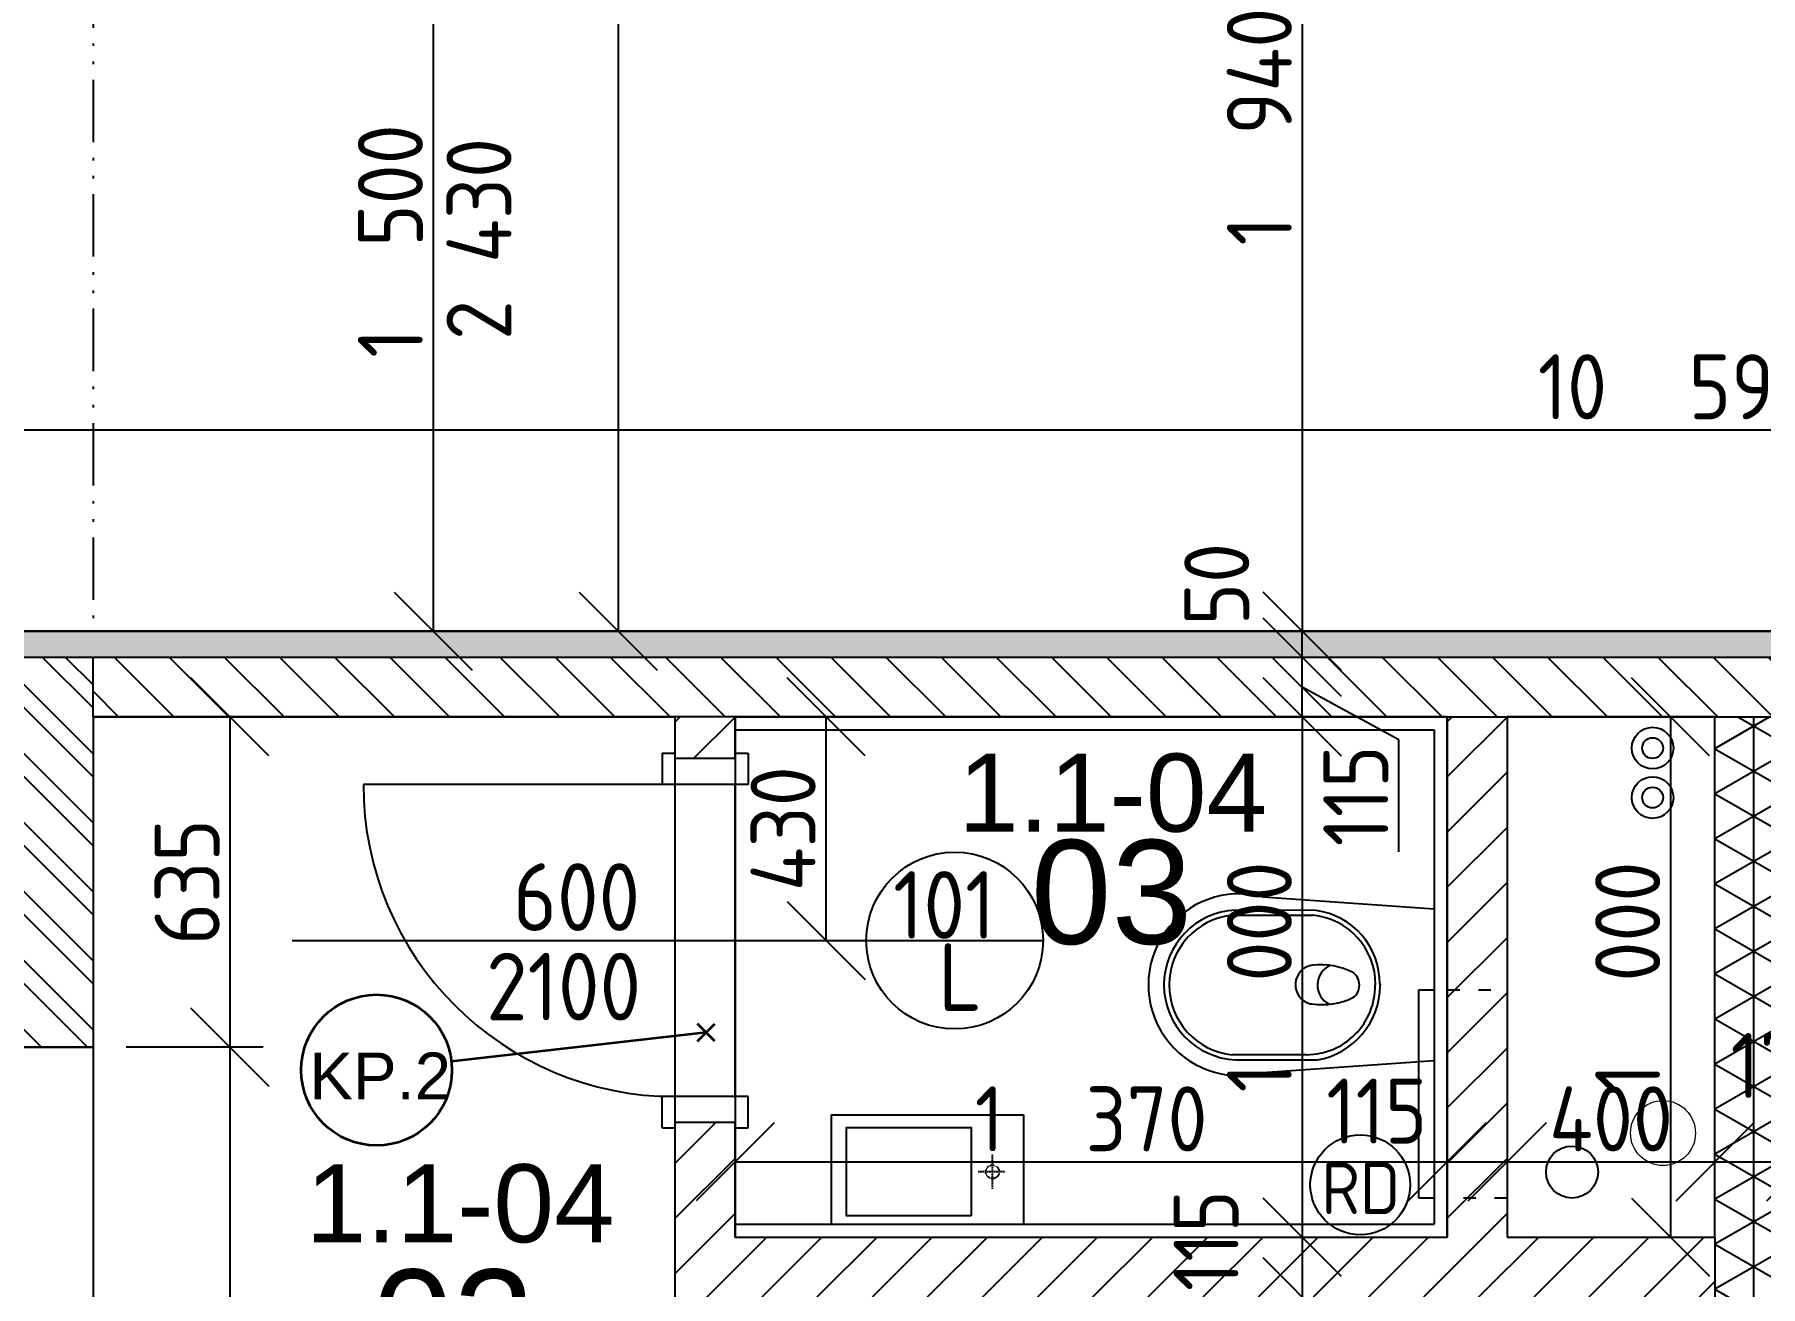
# Model space of a CAD drawing. Extents: x 4511820 to 5180432, y -1526536 to -944957.
# Drawn here: x 5020868 to 5024188, y -1338155 to -1335748 of the extents above; entities that cross this region are included whole.
import ezdxf

# ---------------------------------------------------------------- set-up
doc = ezdxf.new("R2010")
doc.units = 0
doc.header["$MEASUREMENT"] = 0
for name, pattern in [('ACAD_ISO03W100', [30, 12, -18]), ('ACAD_ISO12W100', [22, 12, -3, 0.5, -3, 0.5, -3]), ('DASHED', [0.75, 0.5, -0.25])]:
    doc.linetypes.add(name, pattern=pattern)
doc.layers.get('0').update_dxf_attribs({"linetype": 'CONTINUOUS'})
doc.layers.get('Defpoints').update_dxf_attribs({"color": 61, "linetype": 'CONTINUOUS'})
for name, color, linetype in [('DVERE', 45, 'CONTINUOUS'), ('KÓTY', 4, 'CONTINUOUS'), ('MÚRY', 1, 'CONTINUOUS'), ('Plochy', 41, 'CONTINUOUS'), ('POPIS', 7, 'CONTINUOUS'), ('TENKÁ', 7, 'CONTINUOUS'), ('tzb', 153, 'CONTINUOUS'), ('Z-Kúrenie', 101, 'CONTINUOUS'), ('ZARIADOVACIE', 144, 'CONTINUOUS'), ('zz-vetr', 52, 'CONTINUOUS'), ('ŠRAFY', 82, 'CONTINUOUS')]:
    doc.layers.add(name, color=color, linetype=linetype)
doc.layers.add('preklady', color=74, linetype='CONTINUOUS', lineweight=35)
doc.layers.add('zz-kanal-splaskova', color=37, linetype='CONTINUOUS', lineweight=18)
doc.styles.add('ARIAL', font='arial.ttf')
doc.styles.add('STYLE1', font='isocp.shx')
doc.dimstyles.new('STANDARD-50', dxfattribs={"dimtxt": 125, "dimasz": 150, "dimexe": 10, "dimexo": 200, "dimgap": 20, "dimtad": 1, "dimdsep": 46, "dimlunit": 6, "dimtxsty": 'STYLE1', "dimblk1": 'OBLIQUE', "dimblk2": 'OBLIQUE', "dimsah": 1, "dimcen": 2.5, "dimse1": 1, "dimse2": 1, "dimadec": 0, "dimazin": 0, "dimtfac": 1, "dimtmove": 1, "dimatfit": 3, "dimldrblk": 'OBLIQUE', "dimfxl": 1, "dimtolj": 1, "dimtzin": 0, "dimarcsym": 0})
pattern_1 = [(45, (515270.5, 128041), (-53.0330086, 53.0330086), [])]

# ---------------------------------------------------------------- blocks, each defined once
blk = doc.blocks.new('_OBLIQUE')
at = {"color": 0, "linetype": 'ByBlock'}
blk.add_line((-0.5, -0.5), (0.5, 0.5), dxfattribs=at)
blk = doc.blocks.new('*D23037')
at = {"layer": 'Defpoints', "color": 0}
for p in [(5020981, -1335395.2), (5020981, -1336895.2), (5021635.5, -1336895.2)]:
    blk.add_point(p, dxfattribs=at)
at = {"layer": 'KÓTY', "color": 0, "lineweight": -2}
blk.add_line((5021635.5, -1335395.2), (5021635.5, -1336895.2), dxfattribs=at)
at = {"layer": 'KÓTY', "color": 0, "linetype": 'ByBlock', "lineweight": -2, "xscale": 150, "yscale": 150, "zscale": 150}
for p, rotation in [((5021635.5, -1335395.2), 90), ((5021635.5, -1336895.2), 270)]:
    blk.add_blockref('_OBLIQUE', p, dxfattribs=dict(at, rotation=rotation))
at = {"layer": 'KÓTY', "color": 0, "insert": (5021553, -1336145.2), "char_height": 125, "attachment_point": 5, "rotation": 90, "style": 'STYLE1'}
blk.add_mtext('\\A1;1ﾠ500', dxfattribs=at)
blk = doc.blocks.new('*D23040')
at = {"layer": 'Defpoints', "color": 0}
for p in [(5020981, -1331895.2), (5020981, -1336895.2), (5021991, -1336895.2)]:
    blk.add_point(p, dxfattribs=at)
at = {"layer": 'KÓTY', "color": 0, "lineweight": -2}
blk.add_line((5021991, -1331895.2), (5021991, -1336895.2), dxfattribs=at)
at = {"layer": 'KÓTY', "color": 0, "linetype": 'ByBlock', "lineweight": -2, "xscale": 150, "yscale": 150, "zscale": 150}
for p, rotation in [((5021991, -1331895.2), 90), ((5021991, -1336895.2), 270)]:
    blk.add_blockref('_OBLIQUE', p, dxfattribs=dict(at, rotation=rotation))
at = {"layer": 'KÓTY', "color": 0, "insert": (5021908.5, -1334395.2), "char_height": 125, "attachment_point": 5, "rotation": 90, "style": 'STYLE1'}
blk.add_mtext('\\A1;5ﾠ000', dxfattribs=at)
blk = doc.blocks.new('*D23058')
at = {"layer": 'Defpoints', "color": 0}
for p in [(5020981, -1337060.2), (5020981, -1337695.2), (5021244.5, -1337695.2)]:
    blk.add_point(p, dxfattribs=at)
at = {"layer": 'KÓTY', "color": 0, "lineweight": -2}
blk.add_line((5021244.5, -1337060.2), (5021244.5, -1337695.2), dxfattribs=at)
at = {"layer": 'KÓTY', "color": 0, "linetype": 'ByBlock', "lineweight": -2, "xscale": 150, "yscale": 150, "zscale": 150}
for p, rotation in [((5021244.5, -1337060.2), 90), ((5021244.5, -1337695.2), 270)]:
    blk.add_blockref('_OBLIQUE', p, dxfattribs=dict(at, rotation=rotation))
at = {"layer": 'KÓTY', "color": 0, "insert": (5021162, -1337377.7), "char_height": 125, "attachment_point": 5, "rotation": 90, "style": 'STYLE1'}
blk.add_mtext('\\A1;635', dxfattribs=at)
blk = doc.blocks.new('*D23059')
at = {"layer": 'Defpoints', "color": 0}
for p in [(5020981, -1337695.2), (5020981, -1339315.2), (5021244.5, -1339315.2)]:
    blk.add_point(p, dxfattribs=at)
at = {"layer": 'KÓTY', "color": 0, "lineweight": -2}
blk.add_line((5021244.5, -1337695.2), (5021244.5, -1339315.2), dxfattribs=at)
at = {"layer": 'KÓTY', "color": 0, "linetype": 'ByBlock', "lineweight": -2, "xscale": 150, "yscale": 150, "zscale": 150}
for p, rotation in [((5021244.5, -1337695.2), 90), ((5021244.5, -1339315.2), 270)]:
    blk.add_blockref('_OBLIQUE', p, dxfattribs=dict(at, rotation=rotation))
at = {"layer": 'KÓTY', "color": 0, "insert": (5021162, -1338505.2), "char_height": 125, "attachment_point": 5, "rotation": 90, "style": 'STYLE1'}
blk.add_mtext('\\A1;1ﾠ620', dxfattribs=at)
blk = doc.blocks.new('*D23065')
at = {"layer": 'Defpoints', "color": 0}
for p in [(5023586, -1337915.5), (5022216, -1338060.2), (5023586, -1338060.2)]:
    blk.add_point(p, dxfattribs=at)
at = {"layer": 'KÓTY', "color": 0, "lineweight": -2}
blk.add_line((5022216, -1337915.5), (5023586, -1337915.5), dxfattribs=at)
at = {"layer": 'KÓTY', "color": 0, "linetype": 'ByBlock', "lineweight": -2, "xscale": 150, "yscale": 150, "zscale": 150, "rotation": 180}
blk.add_blockref('_OBLIQUE', (5022216, -1337915.5), dxfattribs=at)
at = {"layer": 'KÓTY', "color": 0, "linetype": 'ByBlock', "lineweight": -2, "xscale": 150, "yscale": 150, "zscale": 150}
blk.add_blockref('_OBLIQUE', (5023586, -1337915.5), dxfattribs=at)
at = {"layer": 'KÓTY', "color": 0, "insert": (5022901, -1337833), "char_height": 125, "attachment_point": 5, "style": 'STYLE1'}
blk.add_mtext('\\A1;1ﾠ370', dxfattribs=at)
blk = doc.blocks.new('*D23066')
at = {"layer": 'Defpoints', "color": 0}
for p in [(5023701, -1337915.5), (5023586, -1338060.2), (5023701, -1338060.2)]:
    blk.add_point(p, dxfattribs=at)
at = {"layer": 'KÓTY', "color": 0, "lineweight": -2}
blk.add_line((5023586, -1337915.5), (5023701, -1337915.5), dxfattribs=at)
at = {"layer": 'KÓTY', "color": 0, "linetype": 'ByBlock', "lineweight": -2, "xscale": 150, "yscale": 150, "zscale": 150, "rotation": 180}
blk.add_blockref('_OBLIQUE', (5023586, -1337915.5), dxfattribs=at)
at = {"layer": 'KÓTY', "color": 0, "linetype": 'ByBlock', "lineweight": -2, "xscale": 150, "yscale": 150, "zscale": 150}
blk.add_blockref('_OBLIQUE', (5023701, -1337915.5), dxfattribs=at)
at = {"layer": 'KÓTY', "color": 0, "insert": (5023450.5, -1337818), "char_height": 125, "attachment_point": 5, "style": 'STYLE1'}
blk.add_mtext('\\A1;115', dxfattribs=at)
blk = doc.blocks.new('*D23067')
at = {"layer": 'Defpoints', "color": 0}
for p in [(5024101, -1337915.5), (5023701, -1338060.2), (5024101, -1338060.2)]:
    blk.add_point(p, dxfattribs=at)
at = {"layer": 'KÓTY', "color": 0, "lineweight": -2}
blk.add_line((5023701, -1337915.5), (5024101, -1337915.5), dxfattribs=at)
at = {"layer": 'KÓTY', "color": 0, "linetype": 'ByBlock', "lineweight": -2, "xscale": 150, "yscale": 150, "zscale": 150, "rotation": 180}
blk.add_blockref('_OBLIQUE', (5023701, -1337915.5), dxfattribs=at)
at = {"layer": 'KÓTY', "color": 0, "linetype": 'ByBlock', "lineweight": -2, "xscale": 150, "yscale": 150, "zscale": 150}
blk.add_blockref('_OBLIQUE', (5024101, -1337915.5), dxfattribs=at)
at = {"layer": 'KÓTY', "color": 0, "insert": (5023901, -1337833), "char_height": 125, "attachment_point": 5, "style": 'STYLE1'}
blk.add_mtext('\\A1;400', dxfattribs=at)
blk = doc.blocks.new('*D23068')
at = {"layer": 'Defpoints', "color": 0}
for p in [(5024276, -1337915.5), (5024101, -1338060.2), (5024276, -1338060.2)]:
    blk.add_point(p, dxfattribs=at)
at = {"layer": 'KÓTY', "color": 0, "lineweight": -2}
blk.add_line((5024101, -1337915.5), (5024276, -1337915.5), dxfattribs=at)
at = {"layer": 'KÓTY', "color": 0, "linetype": 'ByBlock', "lineweight": -2, "xscale": 150, "yscale": 150, "zscale": 150, "rotation": 180}
blk.add_blockref('_OBLIQUE', (5024101, -1337915.5), dxfattribs=at)
at = {"layer": 'KÓTY', "color": 0, "linetype": 'ByBlock', "lineweight": -2, "xscale": 150, "yscale": 150, "zscale": 150}
blk.add_blockref('_OBLIQUE', (5024276, -1337915.5), dxfattribs=at)
at = {"layer": 'KÓTY', "color": 0, "insert": (5024239.3, -1337730.5), "char_height": 125, "attachment_point": 5, "style": 'STYLE1'}
blk.add_mtext('\\A1;175', dxfattribs=at)
blk = doc.blocks.new('*D23073')
at = {"layer": 'Defpoints', "color": 0}
for p in [(5023701, -1337060.2), (5023701, -1338060.2), (5024015.5, -1338060.2)]:
    blk.add_point(p, dxfattribs=at)
at = {"layer": 'KÓTY', "color": 0, "lineweight": -2}
blk.add_line((5024015.5, -1337060.2), (5024015.5, -1338060.2), dxfattribs=at)
at = {"layer": 'KÓTY', "color": 0, "linetype": 'ByBlock', "lineweight": -2, "xscale": 150, "yscale": 150, "zscale": 150}
for p, rotation in [((5024015.5, -1337060.2), 90), ((5024015.5, -1338060.2), 270)]:
    blk.add_blockref('_OBLIQUE', p, dxfattribs=dict(at, rotation=rotation))
at = {"layer": 'KÓTY', "color": 0, "insert": (5023933, -1337560.2), "char_height": 125, "attachment_point": 5, "rotation": 90, "style": 'STYLE1'}
blk.add_mtext('\\A1;1ﾠ000', dxfattribs=at)
blk = doc.blocks.new('*D23074')
at = {"layer": 'Defpoints', "color": 0}
for p in [(5022216, -1337060.2), (5022391, -1337060.2), (5022216, -1337490.2)]:
    blk.add_point(p, dxfattribs=at)
at = {"layer": 'KÓTY', "color": 0, "lineweight": -2}
blk.add_line((5022391, -1337490.2), (5022391, -1337060.2), dxfattribs=at)
at = {"layer": 'KÓTY', "color": 0, "linetype": 'ByBlock', "lineweight": -2, "xscale": 150, "yscale": 150, "zscale": 150}
for p, rotation in [((5022391, -1337060.2), 90), ((5022391, -1337490.2), 270)]:
    blk.add_blockref('_OBLIQUE', p, dxfattribs=dict(at, rotation=rotation))
at = {"layer": 'KÓTY', "color": 0, "insert": (5022308.5, -1337275.2), "char_height": 125, "attachment_point": 5, "rotation": 90, "style": 'STYLE1'}
blk.add_mtext('\\A1;430', dxfattribs=at)
blk = doc.blocks.new('*D23075')
at = {"layer": 'Defpoints', "color": 0}
for p in [(5023649.1, -1337060.2), (5023307, -1338060.2), (5023649.1, -1338060.2)]:
    blk.add_point(p, dxfattribs=at)
at = {"layer": 'KÓTY', "color": 0, "lineweight": -2}
blk.add_line((5023307, -1337060.2), (5023307, -1338060.2), dxfattribs=at)
at = {"layer": 'KÓTY', "color": 0, "linetype": 'ByBlock', "lineweight": -2, "xscale": 150, "yscale": 150, "zscale": 150}
for p, rotation in [((5023307, -1337060.2), 90), ((5023307, -1338060.2), 270)]:
    blk.add_blockref('_OBLIQUE', p, dxfattribs=dict(at, rotation=rotation))
at = {"layer": 'KÓTY', "color": 0, "insert": (5023224.5, -1337560.2), "char_height": 125, "attachment_point": 5, "rotation": 90, "style": 'STYLE1'}
blk.add_mtext('\\A1;1ﾠ000', dxfattribs=at)
blk = doc.blocks.new('*D23076')
at = {"layer": 'Defpoints', "color": 0}
for p in [(5023649.1, -1338060.2), (5023307, -1338175.2), (5023649.1, -1338175.2)]:
    blk.add_point(p, dxfattribs=at)
at = {"layer": 'KÓTY', "color": 0, "lineweight": -2}
blk.add_line((5023307, -1338060.2), (5023307, -1338175.2), dxfattribs=at)
at = {"layer": 'KÓTY', "color": 0, "linetype": 'ByBlock', "lineweight": -2, "xscale": 150, "yscale": 150, "zscale": 150}
for p, rotation in [((5023307, -1338060.2), 90), ((5023307, -1338175.2), 270)]:
    blk.add_blockref('_OBLIQUE', p, dxfattribs=dict(at, rotation=rotation))
at = {"layer": 'KÓTY', "color": 0, "insert": (5023122, -1338066.9), "char_height": 125, "attachment_point": 5, "rotation": 90, "style": 'STYLE1'}
blk.add_mtext('\\A1;115', dxfattribs=at)
blk = doc.blocks.new('*D23077')
at = {"layer": 'Defpoints', "color": 0}
for p in [(5024164.1, -1338175.2), (5023307, -1340425.2), (5024164.1, -1340425.2)]:
    blk.add_point(p, dxfattribs=at)
at = {"layer": 'KÓTY', "color": 0, "lineweight": -2}
blk.add_line((5023307, -1338175.2), (5023307, -1340425.2), dxfattribs=at)
at = {"layer": 'KÓTY', "color": 0, "linetype": 'ByBlock', "lineweight": -2, "xscale": 150, "yscale": 150, "zscale": 150}
for p, rotation in [((5023307, -1338175.2), 90), ((5023307, -1340425.2), 270)]:
    blk.add_blockref('_OBLIQUE', p, dxfattribs=dict(at, rotation=rotation))
at = {"layer": 'KÓTY', "color": 0, "insert": (5023224.5, -1339300.2), "char_height": 125, "attachment_point": 5, "rotation": 90, "style": 'STYLE1'}
blk.add_mtext('\\A1;2ﾠ250', dxfattribs=at)
blk = doc.blocks.new('*D23117')
at = {"layer": 'Defpoints', "color": 0}
for p in [(5023307, -1336945.2), (5023307, -1336945.2), (5023307, -1337060.2)]:
    blk.add_point(p, dxfattribs=at)
at = {"layer": 'KÓTY', "color": 0, "lineweight": -2}
for p, q in [((5023307, -1337060.2), (5023307, -1336945.2)), ((5023492.6, -1337104.5), (5023307, -1337002.7)), ((5023492.6, -1337319.5), (5023492.6, -1337104.5))]:
    blk.add_line(p, q, dxfattribs=at)
at = {"layer": 'KÓTY', "color": 0, "linetype": 'ByBlock', "lineweight": -2, "xscale": 150, "yscale": 150, "zscale": 150}
for p, rotation in [((5023307, -1336945.2), 90), ((5023307, -1337060.2), 270)]:
    blk.add_blockref('_OBLIQUE', p, dxfattribs=dict(at, rotation=rotation))
at = {"layer": 'KÓTY', "color": 0, "insert": (5023410.1, -1337212), "char_height": 125, "attachment_point": 5, "rotation": 90, "style": 'STYLE1'}
blk.add_mtext('\\A1;115', dxfattribs=at)
blk = doc.blocks.new('*D23118')
at = {"layer": 'Defpoints', "color": 0}
for p in [(5023307, -1336895.2), (5023307, -1336895.2), (5023307, -1336945.2)]:
    blk.add_point(p, dxfattribs=at)
at = {"layer": 'KÓTY', "color": 0, "lineweight": -2}
blk.add_line((5023307, -1336945.2), (5023307, -1336895.2), dxfattribs=at)
at = {"layer": 'KÓTY', "color": 0, "linetype": 'ByBlock', "lineweight": -2, "xscale": 150, "yscale": 150, "zscale": 150}
for p, rotation in [((5023307, -1336895.2), 90), ((5023307, -1336945.2), 270)]:
    blk.add_blockref('_OBLIQUE', p, dxfattribs=dict(at, rotation=rotation))
at = {"layer": 'KÓTY', "color": 0, "insert": (5023142.6, -1336805), "char_height": 125, "attachment_point": 5, "rotation": 90, "style": 'STYLE1'}
blk.add_mtext('\\A1;50', dxfattribs=at)
blk = doc.blocks.new('*D23119')
at = {"layer": 'Defpoints', "color": 0}
for p in [(5024234.1, -1334955.2), (5023307, -1336895.2), (5024234.1, -1336895.2)]:
    blk.add_point(p, dxfattribs=at)
at = {"layer": 'KÓTY', "color": 0, "lineweight": -2}
blk.add_line((5023307, -1334955.2), (5023307, -1336895.2), dxfattribs=at)
at = {"layer": 'KÓTY', "color": 0, "linetype": 'ByBlock', "lineweight": -2, "xscale": 150, "yscale": 150, "zscale": 150}
for p, rotation in [((5023307, -1334955.2), 90), ((5023307, -1336895.2), 270)]:
    blk.add_blockref('_OBLIQUE', p, dxfattribs=dict(at, rotation=rotation))
at = {"layer": 'KÓTY', "color": 0, "insert": (5023224.5, -1335925.2), "char_height": 125, "attachment_point": 5, "rotation": 90, "style": 'STYLE1'}
blk.add_mtext('\\A1;1ﾠ940', dxfattribs=at)
blk = doc.blocks.new('*D23375')
at = {"layer": 'Defpoints', "color": 0}
for p in [(5029321, -1336508), (5018731, -1336895.2), (5029321, -1336895.2)]:
    blk.add_point(p, dxfattribs=at)
at = {"layer": 'KÓTY', "color": 0, "lineweight": -2}
blk.add_line((5018731, -1336508), (5029321, -1336508), dxfattribs=at)
at = {"layer": 'KÓTY', "color": 0, "linetype": 'ByBlock', "lineweight": -2, "xscale": 150, "yscale": 150, "zscale": 150, "rotation": 180}
blk.add_blockref('_OBLIQUE', (5018731, -1336508), dxfattribs=at)
at = {"layer": 'KÓTY', "color": 0, "linetype": 'ByBlock', "lineweight": -2, "xscale": 150, "yscale": 150, "zscale": 150}
blk.add_blockref('_OBLIQUE', (5029321, -1336508), dxfattribs=at)
at = {"layer": 'KÓTY', "color": 0, "insert": (5024026, -1336425.5), "char_height": 125, "attachment_point": 5, "style": 'STYLE1'}
blk.add_mtext('\\A1;10ﾠ590', dxfattribs=at)

msp = doc.modelspace()

# ---------------------------------------------------------------- hatches: boundary and pattern name
at = {"layer": 'ŠRAFY'}
h = msp.add_hatch(dxfattribs=at)
h.set_pattern_fill('DOTS', color=256, scale=250)
h.set_pattern_definition([(0, (0, -175781), (7.8125, 15.625), [0, -15.625])])
h.paths.add_polyline_path([(5027621, -1336895.191), (5019841, -1336895.191), (5019841, -1336945.191), (5027621, -1336945.191)])
h = msp.add_hatch(dxfattribs=at)
h.set_pattern_fill('ANSI32', color=256, scale=250, angle=90)
h.paths.add_polyline_path([(5020681, -1336945.191), (5020681, -1337060.191), (5020681, -1337695.191), (5020981, -1337695.191), (5020981, -1337060.191), (5020981, -1336945.191)])
at = {"layer": 'ŠRAFY', "ltscale": 0.25}
h = msp.add_hatch(dxfattribs=at)
h.set_pattern_fill('ANSI31', color=256, scale=600, angle=90, style=0)
h.set_pattern_definition([(135, (-2976355.03, 23031.926), (-53.0330086, -53.0330086), [])])
h.paths.add_polyline_path([(5020981, -1336945.191), (5020981, -1337060.191), (5022101, -1337060.191), (5022216, -1337060.191), (5023586, -1337060.191), (5023701, -1337060.191), (5024101, -1337060.191), (5024276, -1337060.191), (5024676, -1337060.191), (5024791, -1337060.191), (5027321, -1337060.191), (5027321, -1336945.191)])
h = msp.add_hatch(dxfattribs=at)
h.set_pattern_fill('ANSI31', color=256, scale=600, style=0)
h.set_pattern_definition(pattern_1)
h.paths.add_polyline_path([(5024101, -1338060.191), (5023701, -1338060.191), (5023701, -1337060.191), (5023586, -1337060.191), (5023586, -1338060.191), (5022216, -1338060.191), (5022216, -1337840.191), (5022101, -1337840.191), (5022101, -1338840.191), (5022216, -1338840.191), (5022216, -1338175.191), (5024101, -1338175.191)])
h = msp.add_hatch(dxfattribs=at)
h.set_pattern_fill('ANSI31', color=256, scale=600, style=0)
h.set_pattern_definition(pattern_1)
h.paths.add_polyline_path([(5022101, -1337140.191), (5022216, -1337140.191), (5022216, -1337130.191), (5022216, -1337085.191), (5022216, -1337060.191), (5022101, -1337060.191), (5022101, -1337130.191)])
h = msp.add_hatch(dxfattribs=at)
h.set_pattern_fill('NET3', color=256, scale=600, angle=90)
h.set_pattern_definition([(90, (468750.5, -175781), (-75, 5e-15), []), (150, (468750.5, -175781), (-37.5, -64.9519053), []), (210, (468750.5, -175781), (37.5, -64.9519053), [])])
h.paths.add_polyline_path([(5024101, -1340400.191), (5024101, -1340425.191), (5024276, -1340425.191), (5024276, -1340375.191), (5024276, -1340350.191), (5024276, -1338150.191), (5024276, -1338125.191), (5024276, -1338010.191), (5024276, -1337060.191), (5024101, -1337060.191), (5024101, -1338060.191), (5024101, -1338175.191), (5024101, -1338200.191)])

# ---------------------------------------------------------------- linework, layer by layer
at = {"layer": 'DVERE', "ltscale": 0.25}
for p, q in [((5022076, -1337130.191), (5022101, -1337130.191)), ((5022076, -1337130.191), (5022076, -1337190.191)), ((5022216, -1337130.191), (5022241, -1337130.191)), ((5022241, -1337130.191), (5022241, -1337190.191)), ((5022101, -1337190.191), (5021501, -1337190.191)), ((5022241, -1337190.191), (5022076, -1337190.191)), ((5022101, -1337790.191), (5022101, -1337190.191)), ((5022216, -1337790.191), (5022216, -1337190.191)), ((5021363.844, -1337490.191), (5022468.5, -1337490.191)), ((5022468.5, -1337490.191), (5022808.5, -1337490.191)), ((5022216, -1337790.191), (5022071, -1337790.191)), ((5022076, -1337850.191), (5022076, -1337790.191)), ((5022241, -1337790.191), (5022076, -1337790.191)), ((5022241, -1337850.191), (5022241, -1337790.191)), ((5022076, -1337850.191), (5022101, -1337850.191)), ((5022216, -1337850.191), (5022241, -1337850.191))]:
    msp.add_line(p, q, dxfattribs=at)
msp.add_circle((5022638.5, -1337490.191), 170, dxfattribs=at)
msp.add_arc((5022101, -1337190.191), 600, 180, 270, dxfattribs=at)
at = {"layer": 'KÓTY'}
msp.add_line((5021308, -1337695.191), (5021044.5, -1337695.191), dxfattribs=at)
at = {"layer": 'MÚRY'}
for p, q in [((5019841, -1336895.191), (5027721, -1336895.191)), ((5020981, -1337060.191), (5020981, -1337695.191)), ((5023566, -1337060.191), (5023586, -1337060.191)), ((5024101, -1337060.191), (5023701, -1337060.191)), ((5023701, -1337060.191), (5024101, -1337060.191)), ((5020981, -1337125.191), (5020981, -1337695.191)), ((5020981, -1337695.191), (5020681, -1337695.191))]:
    msp.add_line(p, q, dxfattribs=at)
at = {"layer": 'MÚRY', "ltscale": 0.25}
for p, q in [((5020981, -1337060.191), (5022101, -1337060.191)), ((5022101, -1337140.191), (5022101, -1337060.191)), ((5022216, -1337140.191), (5022216, -1337060.191)), ((5022216, -1337060.191), (5023586, -1337060.191)), ((5023586, -1337060.191), (5023586, -1338060.191)), ((5023701, -1337060.191), (5023701, -1338060.191)), ((5024101, -1338060.191), (5024101, -1337060.191)), ((5022216, -1337140.191), (5022101, -1337140.191)), ((5022216, -1337840.191), (5022101, -1337840.191)), ((5022101, -1338840.191), (5022101, -1337840.191)), ((5022216, -1338060.191), (5022216, -1337840.191)), ((5022216, -1338060.191), (5023586, -1338060.191)), ((5023701, -1338060.191), (5024101, -1338060.191))]:
    msp.add_line(p, q, dxfattribs=at)
at = {"layer": 'Plochy'}
for points in [[(5029321, -1336895.191), (5018731, -1336895.191), (5018731, -1335395.191), (5021281, -1335395.191), (5021281, -1334395.191), (5020981, -1334395.191), (5020981, -1331895.191), (5022891, -1331895.191), (5022891, -1335395.191), (5023141, -1335395.191), (5023141, -1334955.191), (5024341, -1334955.191), (5024341, -1335235.191), (5025441, -1335235.191), (5025441, -1335395.191), (5025641, -1335395.191), (5025641, -1333845.191), (5027441, -1333845.191), (5027441, -1331895.191), (5029321, -1331895.191)], [(5014341, -1339315.191), (5014341, -1338075.191), (5014856, -1338075.191), (5014856, -1337060.191), (5018051, -1337060.191), (5018051, -1337695.191), (5018191, -1337695.191), (5018191, -1337060.191), (5020681, -1337060.191), (5020681, -1337695.191), (5020981, -1337695.191), (5020981, -1339315.191)], [(5022101, -1337060.191), (5020981, -1337060.191), (5020981, -1340540.191), (5022101, -1340540.191)], [(5023586, -1337060.191), (5022216, -1337060.191), (5022216, -1338060.191), (5023586, -1338060.191)]]:
    msp.add_lwpolyline(points, close=True, dxfattribs=at)
at = {"layer": 'preklady'}
for p, q in [((5022143.882, -1337683.616), (5022177.116, -1337650.382)), ((5022177.117, -1337683.617), (5022143.883, -1337650.383)), ((5022160.499, -1337666.999), (5021670.569, -1337722.787))]:
    msp.add_line(p, q, dxfattribs=at)
at = {"layer": 'preklady', "ltscale": 0.25}
msp.add_circle((5021526.5, -1337739.191), 145, dxfattribs=at)
at = {"layer": 'TENKÁ', "linetype": 'ACAD_ISO12W100', "ltscale": 10}
for p, q in [((5020981, -1335395.191), (5020981, -1336895.191)), ((5020981, -1337695.191), (5020981, -1339315.191))]:
    msp.add_line(p, q, dxfattribs=at)
at = {"layer": 'TENKÁ'}
for p, q in [((5019841, -1336945.191), (5027621, -1336945.191)), ((5020981, -1337060.191), (5020981, -1336945.191)), ((5022216, -1337060.191), (5022101, -1337060.191)), ((5023586, -1337060.191), (5023701, -1337060.191)), ((5024101, -1337060.191), (5024276, -1337060.191)), ((5024101, -1338060.191), (5024101, -1338175.191))]:
    msp.add_line(p, q, dxfattribs=at)
at = {"layer": 'TENKÁ', "ltscale": 0.25}
for p, q in [((5022216, -1337085.191), (5023561, -1337085.191)), ((5023561, -1337085.191), (5023561, -1338035.191)), ((5022216, -1338035.191), (5023561, -1338035.191))]:
    msp.add_line(p, q, dxfattribs=at)
at = {"layer": 'tzb'}
for p, q in [((5023531, -1337985.191), (5023531, -1337585.191)), ((5023531, -1337585.191), (5023561, -1337585.191)), ((5023561, -1337985.191), (5023531, -1337985.191))]:
    msp.add_line(p, q, dxfattribs=at)
at = {"layer": 'tzb', "linetype": 'ACAD_ISO03W100', "ltscale": 2}
for p, q in [((5023586, -1337585.191), (5023701, -1337585.191)), ((5023701, -1337985.191), (5023586, -1337985.191))]:
    msp.add_line(p, q, dxfattribs=at)
at = {"layer": 'tzb'}
msp.add_circle((5023418.606, -1337959.809), 96, dxfattribs=at)
at = {"layer": 'Z-Kúrenie'}
for centre, radius in [((5023981, -1337120.191), 40), ((5023981, -1337120.191), 20), ((5023981, -1337215.191), 40), ((5023981, -1337215.191), 20)]:
    msp.add_circle(centre, radius, dxfattribs=at)
at = {"layer": 'ZARIADOVACIE'}
for p, q in [((5023231.002, -1337406.378), (5023561, -1337429.454)), ((5023172.536, -1337441.544), (5023327.197, -1337441.544)), ((5023333.866, -1337432.647), (5023178.71, -1337431.521)), ((5023315.358, -1337709.554), (5023172.536, -1337709.554)), ((5023178.71, -1337719.409), (5023336.119, -1337719.409)), ((5023231.001, -1337744.005), (5023561, -1337720.929))]:
    msp.add_line(p, q, dxfattribs=at)
at = {"layer": 'ZARIADOVACIE', "linetype": 'Continuous'}
for p, q in [((5023448.032, -1337575.191), (5023447.21, -1337576.087)), ((5023456.12, -1337573.493), (5023456.684, -1337576.31)), ((5023322.002, -1337611.756), (5023325.712, -1337611.917)), ((5022401, -1337825.191), (5022771, -1337825.191)), ((5022401, -1337825.191), (5022401, -1338035.191)), ((5022771, -1337825.191), (5022771, -1338035.191))]:
    msp.add_line(p, q, dxfattribs=at)
at = {"layer": 'ZARIADOVACIE', "linetype": 'DASHED'}
for p, q in [((5022711.251, -1337967.493), (5022711.251, -1337901.766)), ((5022735.899, -1337934.629), (5022683.865, -1337934.629))]:
    msp.add_line(p, q, dxfattribs=at)
at = {"layer": 'ZARIADOVACIE', "linetype": 'Continuous'}
msp.add_lwpolyline([(5022670.431, -1338019.465), (5022430.104, -1338019.465), (5022430.104, -1337849.794), (5022670.431, -1337849.794)], close=True, dxfattribs=at)
at = {"layer": 'ZARIADOVACIE', "linetype": 'DASHED'}
msp.add_circle((5022711.252, -1337934.943), 12.931, dxfattribs=at)
at = {"layer": 'ZARIADOVACIE', "linetype": 'Continuous'}
for centre, radius, start, end in [((5023185.768, -1337575.191), 174.768, 74.999903, 284.999834), ((5023185.084, -1337575.465), 144.085, 92.535471, 267.464529), ((5023185.644, -1337575.549), 134.645, 95.586614, 264.413386), ((5023314.735, -1337574.261), 133.3, 359.600093, 84.635422), ((5023315.42, -1337572.14), 140.707, 359.449007, 82.467037), ((5023331.688, -1337575.191), 37.825, 96.725682, 255.163801), ((5023343.083, -1337670.965), 134.275, 62.591351, 96.76835), ((5023377.403, -1337575.76), 41.261, 113.590956, 243.232972), ((5023387.292, -1337575.687), 29.701, 305.733795, 53.655963), ((5023315.337, -1337577.671), 131.883, 270.009129, 0.688221), ((5023311.856, -1337576.628), 144.828, 279.644186, 0.125906), ((5023345.092, -1337475.078), 138.205, 261.939221, 295.522023)]:
    msp.add_arc(centre, radius, start, end, dxfattribs=at)
at = {"layer": 'zz-kanal-splaskova'}
msp.add_circle((5024001, -1337860.191), 62.5, dxfattribs=at)
at = {"layer": 'zz-vetr'}
msp.add_circle((5023826, -1337935.191), 50, dxfattribs=at)

# ---------------------------------------------------------------- texts
at = {"layer": 'DVERE', "style": 'STYLE1'}
for s, p in [('101', (5022519.97, -1337486.691)), ('L', (5022606.97, -1337625.328))]:
    msp.add_text(s, height=130, dxfattribs=at).set_placement(p)
at = {"layer": 'KÓTY', "insert": (5021723.494, -1336141.349), "char_height": 125, "attachment_point": 5, "rotation": 90, "style": 'STYLE1'}
msp.add_mtext('\\A1;2 430', dxfattribs=at)
at = {"layer": 'POPIS', "lineweight": 40, "ltscale": 0.25, "style": 'ARIAL'}
for s, height, p in [('1.1-04', 150, (5022645.269, -1337280.77)), ('03', 200, (5022784.811, -1337496.77)), ('1.1-04', 150, (5021390.269, -1338070.27)), ('02', 200, (5021518.311, -1338322.77))]:
    msp.add_text(s, height=height, dxfattribs=at).set_placement(p)
at = {"layer": 'preklady', "linetype": 'Continuous', "lineweight": 20, "style": 'ARIAL'}
msp.add_text('KP.2', height=90, dxfattribs=at).set_placement((5021397.236, -1337795.448))
at = {"layer": 'TENKÁ', "linetype": 'Continuous', "style": 'STYLE1'}
for s, p in [('600', (5021788.929, -1337471.608)), ('2100', (5021737.155, -1337643.716))]:
    msp.add_text(s, height=130, dxfattribs=at).set_placement(p)
at = {"layer": 'tzb', "style": 'STYLE1'}
msp.add_text('RD', height=100, dxfattribs=at).set_placement((5023343.979, -1338016.008))

# ---------------------------------------------------------------- dimensions: what is measured, and where the dimension line sits
at = {"layer": 'KÓTY'}
for base, p1, p2, picture, middle in [((5021991, -1336895.191), (5020981, -1331895.191), (5020981, -1336895.191), '*D23040', (5021908.457, -1334395.191)), ((5023307, -1336895.191), (5024234.053, -1334955.191), (5024234.053, -1336895.191), '*D23119', (5023224.457, -1335925.191)), ((5021635.5, -1336895.191), (5020981, -1335395.191), (5020981, -1336895.191), '*D23037', (5021552.957, -1336145.191)), ((5021244.5, -1337695.191), (5020981, -1337060.191), (5020981, -1337695.191), '*D23058', (5021162, -1337377.691)), ((5022391, -1337060.191), (5022216, -1337490.191), (5022216, -1337060.191), '*D23074', (5022308.5, -1337275.191)), ((5023307, -1338060.191), (5023649.053, -1337060.191), (5023649.053, -1338060.191), '*D23075', (5023224.457, -1337560.191)), ((5024015.5, -1338060.191), (5023701, -1337060.191), (5023701, -1338060.191), '*D23073', (5023932.957, -1337560.191)), ((5021244.5, -1339315.191), (5020981, -1337695.191), (5020981, -1339315.191), '*D23059', (5021161.957, -1338505.191)), ((5023307, -1338175.191), (5023649.053, -1338060.191), (5023649.053, -1338175.191), '*D23076', (5023122, -1338066.941)), ((5023307, -1340425.191), (5024164.053, -1338175.191), (5024164.053, -1340425.191), '*D23077', (5023224.457, -1339300.191))]:
    dim = msp.add_linear_dim(base=base, p1=p1, p2=p2, angle=90, dimstyle='STANDARD-50', dxfattribs=at)
    dim.commit()
    dim.dimension.update_dxf_attribs({"geometry": picture, "text_midpoint": middle})
dim = msp.add_linear_dim(base=(5029321, -1336508), p1=(5018731, -1336895.191), p2=(5029321, -1336895.191), dimstyle='STANDARD-50', override={"dimtxsty": 'STYLE1', "dimldrblk": 'OBLIQUE'}, dxfattribs=at)
dim.commit()
dim.dimension.update_dxf_attribs({"geometry": '*D23375', "text_midpoint": (5024026, -1336425.457)})
for base, p1, p2, picture, middle in [((5023307, -1336895.191), (5023307, -1336945.191), (5023307, -1336895.191), '*D23118', (5023225.053, -1336805)), ((5023307, -1336945.191), (5023307, -1337060.191), (5023307, -1336945.191), '*D23117', (5023492.553, -1337124.5))]:
    dim = msp.add_linear_dim(base=base, p1=p1, p2=p2, angle=90, dimstyle='STANDARD-50', dxfattribs=at)
    dim.commit()
    dim.dimension.update_dxf_attribs({"geometry": picture, "text_midpoint": middle, "dimtype": 160})
for base, p1, p2, picture, middle in [((5024276, -1337915.5), (5024101, -1338060.191), (5024276, -1338060.191), '*D23068', (5024239.25, -1337730.5)), ((5023586, -1337915.5), (5022216, -1338060.191), (5023586, -1338060.191), '*D23065', (5022901, -1337832.957)), ((5024101, -1337915.5), (5023701, -1338060.191), (5024101, -1338060.191), '*D23067', (5023901, -1337833))]:
    dim = msp.add_linear_dim(base=base, p1=p1, p2=p2, dimstyle='STANDARD-50', dxfattribs=at)
    dim.commit()
    dim.dimension.update_dxf_attribs({"geometry": picture, "text_midpoint": middle})
dim = msp.add_linear_dim(base=(5023701, -1337915.5), p1=(5023586, -1338060.191), p2=(5023701, -1338060.191), dimstyle='STANDARD-50', dxfattribs=at)
dim.commit()
dim.dimension.update_dxf_attribs({"geometry": '*D23066', "text_midpoint": (5023450.5, -1337900.5), "dimtype": 160})

doc.saveas('drawing.dxf')
